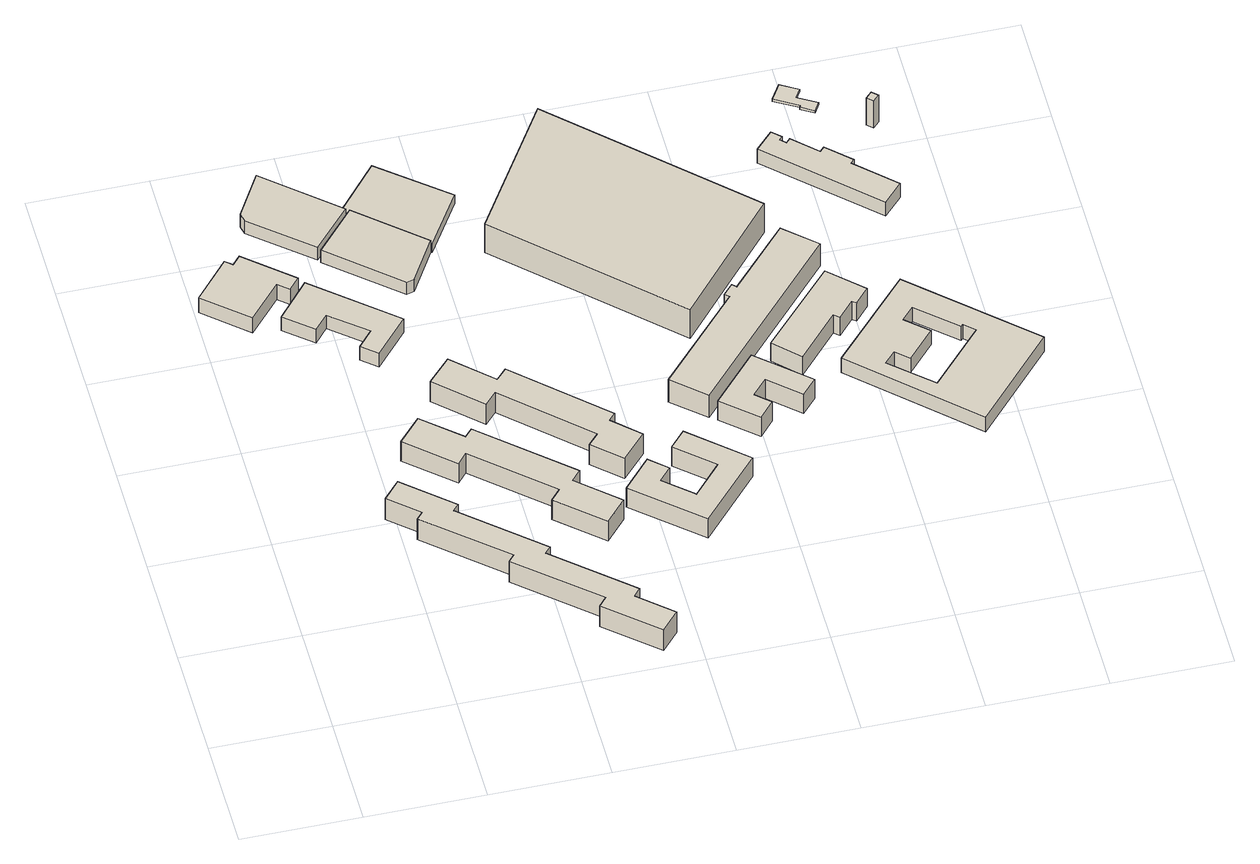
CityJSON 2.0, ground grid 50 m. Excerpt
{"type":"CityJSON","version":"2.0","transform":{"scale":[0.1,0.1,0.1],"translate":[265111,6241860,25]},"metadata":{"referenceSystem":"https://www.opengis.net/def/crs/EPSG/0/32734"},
"CityObjects":{
"building1":{"type":"Building","attributes":{"address":"Salt River Cape Town","building":"industrial","building:levels":2,"building_height":6.9,"roof_height":41.33,"ground_height":34.43,"plus_code":"4FRW3F75+RH3"},"geometry":[{"type":"Solid","lod":"1","boundaries":[[[[0,1,2,3]],[[1,4,5,2]],[[4,6,7,5]],[[6,8,9,7]],[[8,10,11,9]],[[10,12,13,11]],[[12,14,15,13]],[[14,0,3,15]],[[3,2,5,7,9,11,13,15]],[[14,12,10,8,6,4,1,0]]]]}]},
"building2":{"type":"Building","attributes":{"address":"Salt River Cape Town","building":"dormitory","building:levels":3,"beds":"74","residential":"university","building_height":9.7,"roof_height":46.31,"ground_height":36.61,"plus_code":"4FRW3F75+5V7"},"geometry":[{"type":"Solid","lod":"1","boundaries":[[[[16,17,18,19]],[[17,20,21,18]],[[20,22,23,21]],[[22,24,25,23]],[[24,26,27,25]],[[26,28,29,27]],[[28,30,31,29]],[[30,32,33,31]],[[32,34,35,33]],[[34,36,37,35]],[[36,38,39,37]],[[38,40,41,39]],[[40,42,43,41]],[[42,44,45,43]],[[44,46,47,45]],[[46,16,19,47]],[[19,18,21,23,25,27,29,31,33,35,37,39,41,43,45,47]],[[46,44,42,40,38,36,34,32,30,28,26,24,22,20,17,16]]]]}]},
"building3":{"type":"Building","attributes":{"address":"Salt River Cape Town","building":"industrial","building:levels":2,"building_height":6.9,"roof_height":40.76,"ground_height":33.86,"plus_code":"4FRW3F75+MPQ"},"geometry":[{"type":"Solid","lod":"1","boundaries":[[[[48,49,50,51]],[[49,52,53,50]],[[52,54,55,53]],[[54,56,57,55]],[[56,58,59,57]],[[58,60,61,59]],[[60,62,63,61]],[[62,48,51,63]],[[51,50,53,55,57,59,61,63]],[[62,60,58,56,54,52,49,48]]]]}]},
"building4":{"type":"Building","attributes":{"address":"Salt River Cape Town","building":"dormitory","building:levels":3,"beds":"45","residential":"university","building_height":9.7,"roof_height":47.87,"ground_height":38.17,"plus_code":"4FRW3F75+8WF"},"geometry":[{"type":"Solid","lod":"1","boundaries":[[[[64,65,66,67]],[[65,68,69,66]],[[68,70,71,69]],[[70,72,73,71]],[[72,74,75,73]],[[74,76,77,75]],[[76,78,79,77]],[[78,80,81,79]],[[80,82,83,81]],[[82,84,85,83]],[[84,86,87,85]],[[86,64,67,87]],[[67,66,69,71,73,75,77,79,81,83,85,87]],[[86,84,82,80,78,76,74,72,70,68,65,64]]]]}]},
"building5":{"type":"Building","attributes":{"address":"Salt River Cape Town","building":"industrial","building:levels":2,"building_height":6.9,"roof_height":38.26,"ground_height":31.36,"plus_code":"4FRW3F75+WMG"},"geometry":[{"type":"Solid","lod":"1","boundaries":[[[[88,89,90,91]],[[89,92,93,90]],[[92,94,95,93]],[[94,96,97,95]],[[96,88,91,97]],[[91,90,93,95,97]],[[96,94,92,89,88]]]]}]},
"building6":{"type":"Building","attributes":{"address":"Cape Sidecar Adventures 1 Dickens Road Salt River Cape Town","building":"industrial","building:levels":2,"building_height":6.9,"roof_height":38.16,"ground_height":31.26,"plus_code":"4FRW3F75+RRC"},"geometry":[{"type":"Solid","lod":"1","boundaries":[[[[98,99,100,101]],[[99,102,103,100]],[[102,104,105,103]],[[104,106,107,105]],[[106,98,101,107]],[[101,100,103,105,107]],[[106,104,102,99,98]]]]}]},
"building7":{"type":"Building","attributes":{"address":"Salt River Cape Town","building":"dormitory","building:levels":3,"beds":"45","residential":"university","building_height":9.7,"roof_height":48.5,"ground_height":38.8,"plus_code":"4FRW3F76+C26"},"geometry":[{"type":"Solid","lod":"1","boundaries":[[[[108,109,110,111]],[[109,112,113,110]],[[112,114,115,113]],[[114,116,117,115]],[[116,118,119,117]],[[118,120,121,119]],[[120,122,123,121]],[[122,124,125,123]],[[124,126,127,125]],[[126,128,129,127]],[[128,130,131,129]],[[130,108,111,131]],[[111,110,113,115,117,119,121,123,125,127,129,131]],[[130,128,126,124,122,120,118,116,114,112,109,108]]]]}]},
"building8":{"type":"Building","attributes":{"address":"Salt River Cape Town","building":"industrial","building:levels":1,"building_height":4.1,"roof_height":34.59,"ground_height":30.49,"plus_code":"4FRW3F75+VV5"},"geometry":[{"type":"Solid","lod":"1","boundaries":[[[[132,133,134,135]],[[133,136,137,134]],[[136,138,139,137]],[[138,132,135,139]],[[135,134,137,139]],[[138,136,133,132]]]]}]},
"building9":{"type":"Building","attributes":{"address":"Salt River Cape Town","building":"dormitory","building:levels":3,"beds":"45","residential":"university","building_height":9.7,"roof_height":48.47,"ground_height":38.77,"plus_code":"4FRW3F76+63X"},"geometry":[{"type":"Solid","lod":"1","boundaries":[[[[140,141,142,143]],[[141,144,145,142]],[[144,146,147,145]],[[146,148,149,147]],[[148,150,151,149]],[[150,152,153,151]],[[152,154,155,153]],[[154,156,157,155]],[[156,158,159,157]],[[158,140,143,159]],[[143,142,145,147,149,151,153,155,157,159]],[[158,156,154,152,150,148,146,144,141,140]]]]}]},
"building10":{"type":"Building","attributes":{"address":"358 on Victoria Victoria Road Cape Town","building":"commercial","building:levels":5,"building_height":15.3,"roof_height":43.66,"ground_height":28.36,"plus_code":"4FRW3F76+Q6G"},"geometry":[{"type":"Solid","lod":"1","boundaries":[[[[160,161,162,163]],[[161,164,165,162]],[[164,166,167,165]],[[166,160,163,167]],[[163,162,165,167]],[[166,164,161,160]]]]}]},
"building11":{"type":"Building","attributes":{"address":"Victoria Road Salt River Cape Town","building":"residential","building:levels":3,"building:flats":"25","residential":"student","building_height":9.7,"roof_height":38.42,"ground_height":28.72,"plus_code":"4FRW3F76+C8F"},"geometry":[{"type":"Solid","lod":"1","boundaries":[[[[168,169,170,171]],[[169,172,173,170]],[[172,174,175,173]],[[174,176,177,175]],[[176,178,179,177]],[[178,180,181,179]],[[180,182,183,181]],[[182,168,171,183]],[[171,170,173,175,177,179,181,183]],[[182,180,178,176,174,172,169,168]]]]}]},
"building12":{"type":"Building","attributes":{"address":"Victoria Road Salt River Cape Town","building":"residential","building:levels":4,"building:flats":"150","residential":"student","building_height":12.5,"roof_height":40.02,"ground_height":27.52,"plus_code":"4FRW3F76+G8G"},"geometry":[{"type":"Solid","lod":"1","boundaries":[[[[184,185,186,187]],[[185,188,189,186]],[[188,190,191,189]],[[190,192,193,191]],[[192,194,195,193]],[[194,196,197,195]],[[196,198,199,197]],[[198,184,187,199]],[[187,186,189,191,193,195,197,199]],[[198,196,194,192,190,188,185,184]]]]}]},
"building13":{"type":"Building","attributes":{"address":"Victoria Road Salt River Cape Town","building":"residential","building:levels":3,"building:flats":"25","residential":"student","building_height":9.7,"roof_height":38.03,"ground_height":28.33,"plus_code":"4FRW3F76+GFP"},"geometry":[{"type":"Solid","lod":"1","boundaries":[[[[200,201,202,203]],[[201,204,205,202]],[[204,206,207,205]],[[206,208,209,207]],[[208,210,211,209]],[[210,212,213,211]],[[212,214,215,213]],[[214,200,203,215]],[[203,202,205,207,209,211,213,215]],[[214,212,210,208,206,204,201,200]]]]}]},
"building14":{"type":"Building","attributes":{"building":"commercial","building:levels":2,"building_height":6.9,"roof_height":35.67,"ground_height":28.77,"plus_code":"4FRW3F76+CQF"},"geometry":[{"type":"Solid","lod":"1","boundaries":[[[[216,217,218,219]],[[217,220,221,218]],[[220,222,223,221]],[[222,216,219,223]],[[224,225,226,227]],[[225,228,229,226]],[[228,230,231,229]],[[230,232,233,231]],[[232,234,235,233]],[[234,236,237,235]],[[236,238,239,237]],[[238,240,241,239]],[[240,242,243,241]],[[242,224,227,243]],[[219,218,221,223],[227,226,229,231,233,235,237,239,241,243]],[[222,220,217,216],[242,240,238,236,234,232,230,228,225,224]]]]}]},
"building15":{"type":"Building","attributes":{"address":"Salt River Fire Station 346A Victoria Road Salt River 7925 Cape Town","building":"fire_station","building:levels":2,"amenity":"fire_station","operator":"City of Cape Town","building_height":6.9,"roof_height":34.27,"ground_height":27.37,"plus_code":"4FRW3F76+RH9"},"geometry":[{"type":"Solid","lod":"1","boundaries":[[[[244,245,246,247]],[[245,248,249,246]],[[248,250,251,249]],[[250,252,253,251]],[[252,254,255,253]],[[254,256,257,255]],[[256,258,259,257]],[[258,260,261,259]],[[260,262,263,261]],[[262,264,265,263]],[[264,266,267,265]],[[266,244,247,267]],[[247,246,249,251,253,255,257,259,261,263,265,267]],[[266,264,262,260,258,256,254,252,250,248,245,244]]]]}]},
"building16":{"type":"Building","attributes":{"building":"roof","building:levels":1,"building_height":4.1,"roof_height":30.54,"ground_height":26.44,"bottom_roof_height":29.24,"plus_code":"4FRW3F76+XH5"},"geometry":[{"type":"Solid","lod":"1","boundaries":[[[[268,269,270,271]],[[269,272,273,270]],[[272,274,275,273]],[[274,276,277,275]],[[276,278,279,277]],[[278,280,281,279]],[[280,282,283,281]],[[282,268,271,283]],[[271,270,273,275,277,279,281,283]],[[282,280,278,276,274,272,269,268]]]]}]},
"building17":{"type":"Building","attributes":{"building":"yes","building:levels":5,"building_height":15.3,"roof_height":41.14,"ground_height":25.84,"plus_code":"4FRW3F76+WP2"},"geometry":[{"type":"Solid","lod":"1","boundaries":[[[[284,285,286,287]],[[285,288,289,286]],[[288,290,291,289]],[[290,284,287,291]],[[287,286,289,291]],[[290,288,285,284]]]]}]}
},
"vertices":[
[182,2052,79],[315,2203,79],[315,2203,163],[182,2052,163],[359,2165,79],[359,2165,163],[404,2217,79],[404,2217,163],[209,2386,79],[209,2386,163],[176,2347,79],[176,2347,163],[146,2373,79],[146,2373,163],[2,2208,79],[2,2208,163],
[511,1024,95],[443,946,95],[443,946,213],[511,1024,213],[564,840,95],[564,840,213],[539,812,95],[539,812,213],[857,534,95],[857,534,213],[832,506,95],[832,506,213],[1151,228,95],[1151,228,213],[1119,191,95],[1119,191,213],[1330,6,95],[1330,6,213],[1402,88,95],[1402,88,213],[1263,210,95],[1263,210,213],[1292,243,95],[1292,243,213],[981,515,95],[981,515,213],[1006,542,95],[1006,542,213],[687,821,95],[687,821,213],[711,849,95],[711,849,213],
[425,2192,81],[292,2036,81],[292,2036,158],[425,2192,158],[409,1937,81],[409,1937,158],[465,2003,81],[465,2003,158],[612,1879,81],[612,1879,158],[552,1809,81],[552,1809,158],[617,1754,81],[617,1754,158],[753,1913,81],[753,1913,158],
[665,1318,118],[571,1213,118],[571,1213,229],[665,1318,229],[761,1045,118],[761,1045,229],[802,1090,118],[802,1090,229],[1110,817,118],[1110,817,229],[1069,771,118],[1069,771,229],[1254,607,118],[1254,607,229],[1340,704,118],[1340,704,229],[1173,853,118],[1173,853,229],[1212,896,118],[1212,896,229],[854,1214,118],[854,1214,229],[822,1179,118],[822,1179,229],
[679,2560,63],[383,2817,63],[383,2817,133],[679,2560,133],[272,2628,63],[272,2628,133],[281,2590,63],[281,2590,133],[524,2385,63],[524,2385,133],
[693,2551,63],[533,2369,63],[533,2369,132],[693,2551,132],[818,2122,63],[818,2122,132],[850,2130,63],[850,2130,132],[962,2317,63],[962,2317,132],
[757,1492,121],[940,1322,121],[940,1322,235],[757,1492,235],[989,1374,121],[989,1374,235],[1323,1064,121],[1323,1064,235],[1280,1018,121],[1280,1018,235],[1395,912,121],[1395,912,235],[1498,1022,121],[1498,1022,235],[1387,1125,121],[1387,1125,235],[1415,1156,121],[1415,1156,235],[1058,1488,121],[1058,1488,235],[1014,1442,121],[1014,1442,235],[852,1593,121],[852,1593,235],
[1118,2564,48],[841,2793,48],[841,2793,96],[1118,2564,96],[667,2587,48],[667,2587,96],[971,2330,48],[971,2330,96],
[1652,1000,127],[1588,929,127],[1588,929,235],[1652,1000,235],[1741,794,127],[1741,794,235],[1623,661,127],[1623,661,235],[1505,765,127],[1505,765,235],[1555,822,127],[1555,822,235],[1480,888,127],[1480,888,235],[1365,758,127],[1365,758,235],[1635,520,127],[1635,520,235],[1882,797,127],[1882,797,235],
[1844,1667,23],[2259,2149,23],[2259,2149,187],[1844,1667,187],[1522,2852,23],[1522,2852,187],[1175,2303,23],[1175,2303,187],
[2030,1424,25],[1844,1216,25],[1844,1216,134],[2030,1424,134],[1987,1090,25],[1987,1090,134],[2050,1161,25],[2050,1161,134],[1990,1215,25],[1990,1215,134],[2051,1284,25],[2051,1284,134],[2179,1170,25],[2179,1170,134],[2240,1238,25],[2240,1238,134],
[2297,2041,23],[2059,1777,23],[2059,1777,150],[2297,2041,150],[2041,1793,23],[2041,1793,150],[2000,1748,23],[2000,1748,150],[2018,1732,23],[2018,1732,150],[1681,1358,23],[1681,1358,150],[1815,1239,23],[1815,1239,150],[2430,1922,23],[2430,1922,150],
[2416,1796,28],[2119,1472,28],[2119,1472,130],[2416,1796,130],[2223,1369,28],[2223,1369,130],[2392,1559,28],[2392,1559,130],[2415,1539,28],[2415,1539,130],[2480,1611,28],[2480,1611,130],[2496,1598,28],[2496,1598,130],[2554,1665,28],[2554,1665,130],
[2845,905,26],[3168,1269,26],[3168,1269,107],[2845,905,107],[2696,1703,26],[2696,1703,107],[2373,1348,26],[2373,1348,107],[2706,1545,26],[2867,1401,26],[2867,1401,107],[2706,1545,107],[2875,1410,26],[2875,1410,107],[2920,1369,26],[2920,1369,107],[2705,1130,26],[2705,1130,107],[2536,1282,26],[2536,1282,107],[2581,1332,26],[2581,1332,107],[2635,1283,26],[2635,1283,107],[2748,1408,26],[2748,1408,107],[2656,1490,26],[2656,1490,107],
[2324,2523,14],[2742,2128,14],[2742,2128,93],[2324,2523,93],[2822,2212,14],[2822,2212,93],[2662,2363,14],[2662,2363,93],[2677,2379,14],[2677,2379,93],[2579,2472,14],[2579,2472,93],[2560,2453,14],[2560,2453,93],[2460,2548,14],[2460,2548,93],[2443,2530,14],[2443,2530,93],[2421,2551,14],[2421,2551,93],[2434,2565,14],[2434,2565,93],[2397,2600,14],[2397,2600,93],
[2570,2829,42],[2496,2873,42],[2496,2873,55],[2570,2829,55],[2453,2804,42],[2453,2804,55],[2551,2745,42],[2551,2745,55],[2547,2736,42],[2547,2736,55],[2601,2703,42],[2601,2703,55],[2625,2743,42],[2625,2743,55],[2546,2790,42],[2546,2790,55],
[2786,2625,8],[2811,2602,8],[2811,2602,161],[2786,2625,161],[2837,2629,8],[2837,2629,161],[2812,2652,8],[2812,2652,161]
]}
